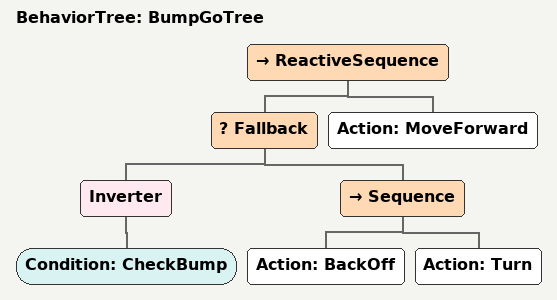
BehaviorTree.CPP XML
<root BTCPP_format="4" main_tree_to_execute="BumpGoTree">
    <BehaviorTree ID="BumpGoTree">
        <ReactiveSequence>
            <Fallback>
                <Inverter>
                    <Condition ID="CheckBump"/>
                </Inverter>
                <Sequence>
                    <Action ID="BackOff"/>
                    <Action ID="Turn"/>
                </Sequence>
            </Fallback>
            <Action ID="MoveForward"/>
        </ReactiveSequence>
    </BehaviorTree>

</root>
